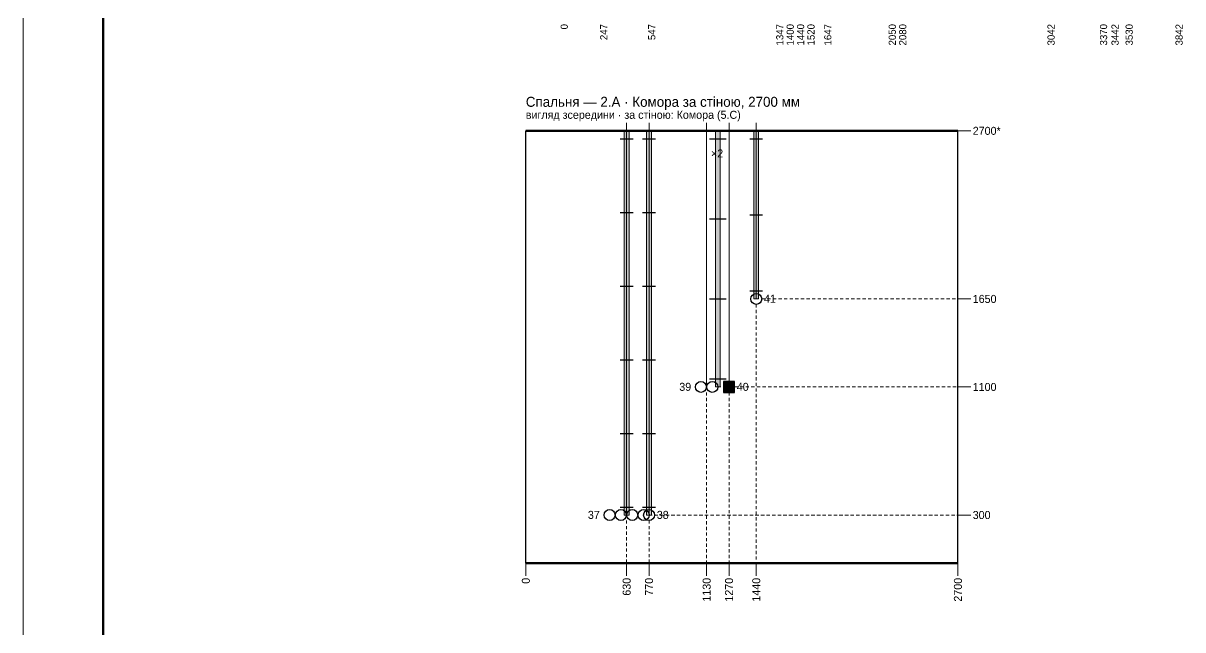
# Paper-space layout '09 Розгортки (продовження)' of a CAD drawing. Header units: millimetres. Extents: x 0 to 841, y 0 to 594.
# Drawn here: x 0 to 289.8, y 244.2 to 395.8 of the extents above; entities that cross this region are included whole.
import ezdxf
from ezdxf.enums import TextEntityAlignment as Align

# ---------------------------------------------------------------- set-up
doc = ezdxf.new("R2010")
doc.units = ezdxf.units.MM
doc.layers.add('A-SHEET', color=7, linetype='Continuous')
doc.layers.add('E-ELEV', color=7, linetype='Continuous')
doc.styles.add('PLEX_LIGHT', font='IBMPlexSans-Light.ttf')

psp = doc.layouts.new('09 Розгортки (продовження)')

# ---------------------------------------------------------------- hatches: boundary and pattern name
at = {"layer": 'E-ELEV', "true_color": 0xe4ded3}
h = psp.add_hatch(color=7, dxfattribs=at)
h.dxf.hatch_style = 1
h.paths.add_polyline_path([(150.22, 272.87), (151.42, 272.87), (151.42, 368.87), (150.22, 368.87)])
at = {"layer": 'E-ELEV', "true_color": 0xcfe3f3}
h = psp.add_hatch(color=7, dxfattribs=at)
h.dxf.hatch_style = 1
h.paths.add_polyline_path([(155.82, 272.87), (157.02, 272.87), (157.02, 368.87), (155.82, 368.87)])
at = {"layer": 'E-ELEV', "true_color": 0xe4ded3}
h = psp.add_hatch(color=7, dxfattribs=at)
h.dxf.hatch_style = 1
h.paths.add_polyline_path([(173.02, 304.87), (174.22, 304.87), (174.22, 368.87), (173.02, 368.87)])
h = psp.add_hatch(color=7, dxfattribs=at)
h.dxf.hatch_style = 1
h.paths.add_polyline_path([(182.62, 326.87), (183.82, 326.87), (183.82, 368.87), (182.62, 368.87)])
at = {"layer": 'E-ELEV', "true_color": 0xffffff}
h = psp.add_hatch(color=7, dxfattribs=at)
h.dxf.hatch_style = 1
h.paths.add_polyline_path([(175.06, 303.51), (177.78, 303.51), (177.78, 306.23), (175.06, 306.23)])

# ---------------------------------------------------------------- linework, layer by layer
at = {"layer": 'A-SHEET', "lineweight": 18}
psp.add_line((0, 594), (0, 0), dxfattribs=at)
at = {"layer": 'A-SHEET', "lineweight": 50}
psp.add_line((20, 589), (20, 5), dxfattribs=at)
at = {"layer": 'E-ELEV', "lineweight": 50, "true_color": 0x29251f}
for p, q in [((125.62, 368.87), (233.62, 368.87)), ((125.62, 260.87), (233.62, 260.87))]:
    psp.add_line(p, q, dxfattribs=at)
at = {"layer": 'E-ELEV', "lineweight": 25, "true_color": 0x29251f}
for p, q in [((125.62, 260.87), (125.62, 368.87)), ((233.62, 260.87), (233.62, 368.87))]:
    psp.add_line(p, q, dxfattribs=at)
at = {"layer": 'E-ELEV', "lineweight": 15, "true_color": 0x76b7b2}
for p, q in [((150.82, 272.87), (150.82, 370.87)), ((170.82, 304.87), (170.82, 370.87))]:
    psp.add_line(p, q, dxfattribs=at)
at = {"layer": 'E-ELEV', "lineweight": 15, "true_color": 0x29251f}
psp.add_line((156.42, 272.87), (156.42, 370.87), dxfattribs=at)
at = {"layer": 'E-ELEV', "lineweight": 15, "true_color": 0xd4a72c}
for p, q in [((176.42, 304.87), (176.42, 370.87)), ((183.22, 326.87), (183.22, 370.87))]:
    psp.add_line(p, q, dxfattribs=at)
at = {"layer": 'E-ELEV', "lineweight": 13, "true_color": 0x29251f}
for p, q in [((233.62, 368.87), (234.82, 368.87)), ((234.82, 368.87), (236.82, 368.87)), ((233.62, 326.87), (234.82, 326.87)), ((234.82, 326.87), (236.82, 326.87)), ((233.62, 304.87), (234.82, 304.87)), ((234.82, 304.87), (236.82, 304.87)), ((233.62, 272.87), (234.82, 272.87)), ((234.82, 272.87), (236.82, 272.87)), ((125.62, 260.87), (125.62, 259.67)), ((150.82, 260.87), (150.82, 259.67)), ((156.42, 260.87), (156.42, 259.67)), ((170.82, 260.87), (170.82, 259.67)), ((176.42, 260.87), (176.42, 259.67)), ((183.22, 260.87), (183.22, 259.67)), ((233.62, 260.87), (233.62, 259.67)), ((125.62, 259.67), (125.62, 257.67)), ((150.82, 259.67), (150.82, 257.67)), ((156.42, 259.67), (156.42, 257.67)), ((170.82, 259.67), (170.82, 257.67)), ((176.42, 259.67), (176.42, 257.67)), ((183.22, 259.67), (183.22, 257.67)), ((233.62, 259.67), (233.62, 257.67))]:
    psp.add_line(p, q, dxfattribs=at)
at = {"layer": 'E-ELEV', "lineweight": 25, "true_color": 0x29251f, "transparency": 33554559}
for p, q in [((149.22, 366.87), (152.42, 366.87)), ((154.82, 366.87), (158.02, 366.87)), ((171.57, 366.87), (175.67, 366.87)), ((181.62, 366.87), (184.82, 366.87)), ((149.22, 348.47), (152.42, 348.47)), ((154.82, 348.47), (158.02, 348.47)), ((181.62, 347.87), (184.82, 347.87)), ((171.57, 346.87), (175.67, 346.87)), ((149.22, 330.07), (152.42, 330.07)), ((154.82, 330.07), (158.02, 330.07)), ((181.62, 328.87), (184.82, 328.87)), ((171.57, 326.87), (175.67, 326.87)), ((149.22, 311.67), (152.42, 311.67)), ((154.82, 311.67), (158.02, 311.67)), ((171.57, 306.87), (175.67, 306.87)), ((149.22, 293.27), (152.42, 293.27)), ((154.82, 293.27), (158.02, 293.27)), ((149.22, 274.87), (152.42, 274.87)), ((154.82, 274.87), (158.02, 274.87))]:
    psp.add_line(p, q, dxfattribs=at)
at = {"layer": 'E-ELEV', "lineweight": 13, "true_color": 0x9a9288}
for p, q in [((183.22, 325.51), (183.22, 324.71)), ((184.58, 326.87), (185.38, 326.87)), ((185.98, 326.87), (186.78, 326.87)), ((187.38, 326.87), (188.18, 326.87)), ((188.78, 326.87), (189.58, 326.87)), ((190.18, 326.87), (190.98, 326.87)), ((191.58, 326.87), (192.38, 326.87)), ((192.98, 326.87), (193.78, 326.87)), ((194.38, 326.87), (195.18, 326.87)), ((195.78, 326.87), (196.58, 326.87)), ((197.18, 326.87), (197.98, 326.87)), ((198.58, 326.87), (199.38, 326.87)), ((199.98, 326.87), (200.78, 326.87)), ((201.38, 326.87), (202.18, 326.87)), ((202.78, 326.87), (203.58, 326.87)), ((204.18, 326.87), (204.98, 326.87)), ((205.58, 326.87), (206.38, 326.87)), ((206.98, 326.87), (207.78, 326.87)), ((208.38, 326.87), (209.18, 326.87)), ((209.78, 326.87), (210.58, 326.87)), ((211.18, 326.87), (211.98, 326.87)), ((212.58, 326.87), (213.38, 326.87)), ((213.98, 326.87), (214.78, 326.87)), ((215.38, 326.87), (216.18, 326.87)), ((216.78, 326.87), (217.58, 326.87)), ((218.18, 326.87), (218.98, 326.87)), ((219.58, 326.87), (220.38, 326.87)), ((220.98, 326.87), (221.78, 326.87)), ((222.38, 326.87), (223.18, 326.87)), ((223.78, 326.87), (224.58, 326.87)), ((225.18, 326.87), (225.98, 326.87)), ((226.58, 326.87), (227.38, 326.87)), ((227.98, 326.87), (228.78, 326.87)), ((229.38, 326.87), (230.18, 326.87)), ((230.78, 326.87), (231.58, 326.87)), ((232.18, 326.87), (232.98, 326.87)), ((233.58, 326.87), (233.62, 326.87)), ((183.22, 324.11), (183.22, 323.31)), ((183.22, 322.71), (183.22, 321.91)), ((183.22, 321.31), (183.22, 320.51)), ((183.22, 319.91), (183.22, 319.11)), ((183.22, 318.51), (183.22, 317.71)), ((183.22, 317.11), (183.22, 316.31)), ((183.22, 315.71), (183.22, 314.91)), ((183.22, 314.31), (183.22, 313.51)), ((183.22, 312.91), (183.22, 312.11)), ((183.22, 311.51), (183.22, 310.71)), ((183.22, 310.11), (183.22, 309.31)), ((183.22, 308.71), (183.22, 307.91)), ((183.22, 307.31), (183.22, 306.51)), ((173.6, 304.87), (174.4, 304.87)), ((175, 304.87), (175.8, 304.87)), ((176.4, 304.87), (177.2, 304.87)), ((177.78, 304.87), (178.58, 304.87)), ((177.8, 304.87), (178.6, 304.87)), ((179.18, 304.87), (179.98, 304.87)), ((179.2, 304.87), (180, 304.87)), ((180.58, 304.87), (181.38, 304.87)), ((180.6, 304.87), (181.4, 304.87)), ((181.98, 304.87), (182.78, 304.87)), ((182, 304.87), (182.8, 304.87)), ((183.22, 305.91), (183.22, 305.11)), ((183.22, 304.51), (183.22, 303.71)), ((183.38, 304.87), (184.18, 304.87)), ((183.4, 304.87), (184.2, 304.87)), ((184.78, 304.87), (185.58, 304.87)), ((184.8, 304.87), (185.6, 304.87)), ((186.18, 304.87), (186.98, 304.87)), ((186.2, 304.87), (187, 304.87)), ((187.58, 304.87), (188.38, 304.87)), ((187.6, 304.87), (188.4, 304.87)), ((188.98, 304.87), (189.78, 304.87)), ((189, 304.87), (189.8, 304.87)), ((190.38, 304.87), (191.18, 304.87)), ((190.4, 304.87), (191.2, 304.87)), ((191.78, 304.87), (192.58, 304.87)), ((191.8, 304.87), (192.6, 304.87)), ((193.18, 304.87), (193.98, 304.87)), ((193.2, 304.87), (194, 304.87)), ((194.58, 304.87), (195.38, 304.87)), ((194.6, 304.87), (195.4, 304.87)), ((195.98, 304.87), (196.78, 304.87)), ((196, 304.87), (196.8, 304.87)), ((197.38, 304.87), (198.18, 304.87)), ((197.4, 304.87), (198.2, 304.87)), ((198.78, 304.87), (199.58, 304.87)), ((198.8, 304.87), (199.6, 304.87)), ((200.18, 304.87), (200.98, 304.87)), ((200.2, 304.87), (201, 304.87)), ((201.58, 304.87), (202.38, 304.87)), ((201.6, 304.87), (202.4, 304.87)), ((202.98, 304.87), (203.78, 304.87)), ((203, 304.87), (203.8, 304.87)), ((204.38, 304.87), (205.18, 304.87)), ((204.4, 304.87), (205.2, 304.87)), ((205.78, 304.87), (206.58, 304.87)), ((205.8, 304.87), (206.6, 304.87)), ((207.18, 304.87), (207.98, 304.87)), ((207.2, 304.87), (208, 304.87)), ((208.58, 304.87), (209.38, 304.87)), ((208.6, 304.87), (209.4, 304.87)), ((209.98, 304.87), (210.78, 304.87)), ((210, 304.87), (210.8, 304.87)), ((211.38, 304.87), (212.18, 304.87)), ((211.4, 304.87), (212.2, 304.87)), ((212.78, 304.87), (213.58, 304.87)), ((212.8, 304.87), (213.6, 304.87)), ((214.18, 304.87), (214.98, 304.87)), ((214.2, 304.87), (215, 304.87)), ((215.58, 304.87), (216.38, 304.87)), ((215.6, 304.87), (216.4, 304.87)), ((216.98, 304.87), (217.78, 304.87)), ((217, 304.87), (217.8, 304.87)), ((218.38, 304.87), (219.18, 304.87)), ((218.4, 304.87), (219.2, 304.87)), ((219.78, 304.87), (220.58, 304.87)), ((219.8, 304.87), (220.6, 304.87)), ((221.18, 304.87), (221.98, 304.87)), ((221.2, 304.87), (222, 304.87)), ((222.58, 304.87), (223.38, 304.87)), ((222.6, 304.87), (223.4, 304.87)), ((223.98, 304.87), (224.78, 304.87)), ((224, 304.87), (224.8, 304.87)), ((225.38, 304.87), (226.18, 304.87)), ((225.4, 304.87), (226.2, 304.87)), ((226.78, 304.87), (227.58, 304.87)), ((226.8, 304.87), (227.6, 304.87)), ((228.18, 304.87), (228.98, 304.87)), ((228.2, 304.87), (229, 304.87)), ((229.58, 304.87), (230.38, 304.87)), ((229.6, 304.87), (230.4, 304.87)), ((230.98, 304.87), (231.78, 304.87)), ((231, 304.87), (231.8, 304.87)), ((232.38, 304.87), (233.18, 304.87)), ((232.4, 304.87), (233.2, 304.87)), ((170.82, 303.51), (170.82, 302.71)), ((170.82, 302.11), (170.82, 301.31)), ((176.42, 303.51), (176.42, 302.71)), ((176.42, 302.11), (176.42, 301.31)), ((183.22, 303.11), (183.22, 302.31)), ((183.22, 301.71), (183.22, 300.91)), ((170.82, 300.71), (170.82, 299.91)), ((170.82, 299.31), (170.82, 298.51)), ((176.42, 300.71), (176.42, 299.91)), ((176.42, 299.31), (176.42, 298.51)), ((183.22, 300.31), (183.22, 299.51)), ((183.22, 298.91), (183.22, 298.11)), ((170.82, 297.91), (170.82, 297.11)), ((170.82, 296.51), (170.82, 295.71)), ((176.42, 297.91), (176.42, 297.11)), ((176.42, 296.51), (176.42, 295.71)), ((183.22, 297.51), (183.22, 296.71)), ((183.22, 296.11), (183.22, 295.31)), ((170.82, 295.11), (170.82, 294.31)), ((170.82, 293.71), (170.82, 292.91)), ((176.42, 295.11), (176.42, 294.31)), ((176.42, 293.71), (176.42, 292.91)), ((183.22, 294.71), (183.22, 293.91)), ((183.22, 293.31), (183.22, 292.51)), ((170.82, 292.31), (170.82, 291.51)), ((170.82, 290.91), (170.82, 290.11)), ((176.42, 292.31), (176.42, 291.51)), ((176.42, 290.91), (176.42, 290.11)), ((183.22, 291.91), (183.22, 291.11)), ((183.22, 290.51), (183.22, 289.71)), ((170.82, 289.51), (170.82, 288.71)), ((170.82, 288.11), (170.82, 287.31)), ((176.42, 289.51), (176.42, 288.71)), ((176.42, 288.11), (176.42, 287.31)), ((183.22, 289.11), (183.22, 288.31)), ((183.22, 287.71), (183.22, 286.91)), ((170.82, 286.71), (170.82, 285.91)), ((170.82, 285.31), (170.82, 284.51)), ((176.42, 286.71), (176.42, 285.91)), ((176.42, 285.31), (176.42, 284.51)), ((183.22, 286.31), (183.22, 285.51)), ((183.22, 284.91), (183.22, 284.11)), ((170.82, 283.91), (170.82, 283.11)), ((170.82, 282.51), (170.82, 281.71)), ((176.42, 283.91), (176.42, 283.11)), ((176.42, 282.51), (176.42, 281.71)), ((183.22, 283.51), (183.22, 282.71)), ((183.22, 282.11), (183.22, 281.31)), ((170.82, 281.11), (170.82, 280.31)), ((170.82, 279.71), (170.82, 278.91)), ((170.82, 278.31), (170.82, 277.51)), ((176.42, 281.11), (176.42, 280.31)), ((176.42, 279.71), (176.42, 278.91)), ((176.42, 278.31), (176.42, 277.51)), ((183.22, 280.71), (183.22, 279.91)), ((183.22, 279.31), (183.22, 278.51)), ((170.82, 276.91), (170.82, 276.11)), ((170.82, 275.51), (170.82, 274.71)), ((176.42, 276.91), (176.42, 276.11)), ((176.42, 275.51), (176.42, 274.71)), ((183.22, 277.91), (183.22, 277.11)), ((183.22, 276.51), (183.22, 275.71)), ((156.44, 272.87), (157.24, 272.87)), ((157.78, 272.87), (158.58, 272.87)), ((157.84, 272.87), (158.64, 272.87)), ((159.18, 272.87), (159.98, 272.87)), ((159.24, 272.87), (160.04, 272.87)), ((160.58, 272.87), (161.38, 272.87)), ((160.64, 272.87), (161.44, 272.87)), ((161.98, 272.87), (162.78, 272.87)), ((162.04, 272.87), (162.84, 272.87)), ((163.38, 272.87), (164.18, 272.87)), ((163.44, 272.87), (164.24, 272.87)), ((164.78, 272.87), (165.58, 272.87)), ((164.84, 272.87), (165.64, 272.87)), ((166.18, 272.87), (166.98, 272.87)), ((166.24, 272.87), (167.04, 272.87)), ((167.58, 272.87), (168.38, 272.87)), ((167.64, 272.87), (168.44, 272.87)), ((168.98, 272.87), (169.78, 272.87)), ((169.04, 272.87), (169.84, 272.87)), ((170.38, 272.87), (171.18, 272.87)), ((170.44, 272.87), (171.24, 272.87)), ((170.82, 274.11), (170.82, 273.31)), ((170.82, 272.71), (170.82, 271.91)), ((171.78, 272.87), (172.58, 272.87)), ((171.84, 272.87), (172.64, 272.87)), ((173.18, 272.87), (173.98, 272.87)), ((173.24, 272.87), (174.04, 272.87)), ((174.58, 272.87), (175.38, 272.87)), ((174.64, 272.87), (175.44, 272.87)), ((175.98, 272.87), (176.78, 272.87)), ((176.04, 272.87), (176.84, 272.87)), ((176.42, 274.11), (176.42, 273.31)), ((176.42, 272.71), (176.42, 271.91)), ((177.38, 272.87), (178.18, 272.87)), ((177.44, 272.87), (178.24, 272.87)), ((178.78, 272.87), (179.58, 272.87)), ((178.84, 272.87), (179.64, 272.87)), ((180.18, 272.87), (180.98, 272.87)), ((180.24, 272.87), (181.04, 272.87)), ((181.58, 272.87), (182.38, 272.87)), ((181.64, 272.87), (182.44, 272.87)), ((182.98, 272.87), (183.78, 272.87)), ((183.04, 272.87), (183.84, 272.87)), ((183.22, 275.11), (183.22, 274.31)), ((183.22, 273.71), (183.22, 272.91)), ((184.38, 272.87), (185.18, 272.87)), ((184.44, 272.87), (185.24, 272.87)), ((185.78, 272.87), (186.58, 272.87)), ((185.84, 272.87), (186.64, 272.87)), ((187.18, 272.87), (187.98, 272.87)), ((187.24, 272.87), (188.04, 272.87)), ((188.58, 272.87), (189.38, 272.87)), ((188.64, 272.87), (189.44, 272.87)), ((189.98, 272.87), (190.78, 272.87)), ((190.04, 272.87), (190.84, 272.87)), ((191.38, 272.87), (192.18, 272.87)), ((191.44, 272.87), (192.24, 272.87)), ((192.78, 272.87), (193.58, 272.87)), ((192.84, 272.87), (193.64, 272.87)), ((194.18, 272.87), (194.98, 272.87)), ((194.24, 272.87), (195.04, 272.87)), ((195.58, 272.87), (196.38, 272.87)), ((195.64, 272.87), (196.44, 272.87)), ((196.98, 272.87), (197.78, 272.87)), ((197.04, 272.87), (197.84, 272.87)), ((198.38, 272.87), (199.18, 272.87)), ((198.44, 272.87), (199.24, 272.87)), ((199.78, 272.87), (200.58, 272.87)), ((199.84, 272.87), (200.64, 272.87)), ((201.18, 272.87), (201.98, 272.87)), ((201.24, 272.87), (202.04, 272.87)), ((202.58, 272.87), (203.38, 272.87)), ((202.64, 272.87), (203.44, 272.87)), ((203.98, 272.87), (204.78, 272.87)), ((204.04, 272.87), (204.84, 272.87)), ((205.38, 272.87), (206.18, 272.87)), ((205.44, 272.87), (206.24, 272.87)), ((206.78, 272.87), (207.58, 272.87)), ((206.84, 272.87), (207.64, 272.87)), ((208.18, 272.87), (208.98, 272.87)), ((208.24, 272.87), (209.04, 272.87)), ((209.58, 272.87), (210.38, 272.87)), ((209.64, 272.87), (210.44, 272.87)), ((210.98, 272.87), (211.78, 272.87)), ((211.04, 272.87), (211.84, 272.87)), ((212.38, 272.87), (213.18, 272.87)), ((212.44, 272.87), (213.24, 272.87)), ((213.78, 272.87), (214.58, 272.87)), ((213.84, 272.87), (214.64, 272.87)), ((215.18, 272.87), (215.98, 272.87)), ((215.24, 272.87), (216.04, 272.87)), ((216.58, 272.87), (217.38, 272.87)), ((216.64, 272.87), (217.44, 272.87)), ((217.98, 272.87), (218.78, 272.87)), ((218.04, 272.87), (218.84, 272.87)), ((219.38, 272.87), (220.18, 272.87)), ((219.44, 272.87), (220.24, 272.87)), ((220.78, 272.87), (221.58, 272.87)), ((220.84, 272.87), (221.64, 272.87)), ((222.18, 272.87), (222.98, 272.87)), ((222.24, 272.87), (223.04, 272.87)), ((223.58, 272.87), (224.38, 272.87)), ((223.64, 272.87), (224.44, 272.87)), ((224.98, 272.87), (225.78, 272.87)), ((225.04, 272.87), (225.84, 272.87)), ((226.38, 272.87), (227.18, 272.87)), ((226.44, 272.87), (227.24, 272.87)), ((227.78, 272.87), (228.58, 272.87)), ((227.84, 272.87), (228.64, 272.87)), ((229.18, 272.87), (229.98, 272.87)), ((229.24, 272.87), (230.04, 272.87)), ((230.58, 272.87), (231.38, 272.87)), ((230.64, 272.87), (231.44, 272.87)), ((231.98, 272.87), (232.78, 272.87)), ((232.04, 272.87), (232.84, 272.87)), ((233.38, 272.87), (233.62, 272.87)), ((233.44, 272.87), (233.62, 272.87)), ((150.82, 271.51), (150.82, 270.71)), ((150.82, 270.11), (150.82, 269.31)), ((156.42, 271.51), (156.42, 270.71)), ((156.42, 270.11), (156.42, 269.31)), ((170.82, 271.31), (170.82, 270.51)), ((170.82, 269.91), (170.82, 269.11)), ((176.42, 271.31), (176.42, 270.51)), ((176.42, 269.91), (176.42, 269.11)), ((183.22, 272.31), (183.22, 271.51)), ((183.22, 270.91), (183.22, 270.11)), ((150.82, 268.71), (150.82, 267.91)), ((150.82, 267.31), (150.82, 266.51)), ((156.42, 268.71), (156.42, 267.91)), ((156.42, 267.31), (156.42, 266.51)), ((170.82, 268.51), (170.82, 267.71)), ((170.82, 267.11), (170.82, 266.31)), ((176.42, 268.51), (176.42, 267.71)), ((176.42, 267.11), (176.42, 266.31)), ((183.22, 269.51), (183.22, 268.71)), ((183.22, 268.11), (183.22, 267.31)), ((183.22, 266.71), (183.22, 265.91)), ((150.82, 265.91), (150.82, 265.11)), ((150.82, 264.51), (150.82, 263.71)), ((156.42, 265.91), (156.42, 265.11)), ((156.42, 264.51), (156.42, 263.71)), ((170.82, 265.71), (170.82, 264.91)), ((170.82, 264.31), (170.82, 263.51)), ((176.42, 265.71), (176.42, 264.91)), ((176.42, 264.31), (176.42, 263.51)), ((183.22, 265.31), (183.22, 264.51)), ((183.22, 263.91), (183.22, 263.11)), ((150.82, 263.11), (150.82, 262.31)), ((150.82, 261.71), (150.82, 260.91)), ((156.42, 263.11), (156.42, 262.31)), ((156.42, 261.71), (156.42, 260.91)), ((170.82, 262.91), (170.82, 262.11)), ((170.82, 261.51), (170.82, 260.87)), ((176.42, 262.91), (176.42, 262.11)), ((176.42, 261.51), (176.42, 260.87)), ((183.22, 262.51), (183.22, 261.71)), ((183.22, 261.11), (183.22, 260.87))]:
    psp.add_line(p, q, dxfattribs=at)
for points in [[(150.22, 272.87), (151.42, 272.87), (151.42, 368.87), (150.22, 368.87)], [(155.82, 272.87), (157.02, 272.87), (157.02, 368.87), (155.82, 368.87)], [(173.02, 304.87), (174.22, 304.87), (174.22, 368.87), (173.02, 368.87)], [(182.62, 326.87), (183.82, 326.87), (183.82, 368.87), (182.62, 368.87)]]:
    psp.add_lwpolyline(points, close=True, dxfattribs=at)
at = {"layer": 'E-ELEV', "lineweight": 25, "true_color": 0x29251f}
psp.add_lwpolyline([(175.06, 303.51), (177.78, 303.51), (177.78, 306.23), (175.06, 306.23)], close=True, dxfattribs=at)
for centre in [(183.22, 326.87), (169.4, 304.87), (172.24, 304.87), (146.56, 272.87), (149.4, 272.87), (152.24, 272.87), (155.08, 272.87)]:
    psp.add_circle(centre, 1.36, dxfattribs=at)
at = {"layer": 'E-ELEV', "lineweight": 25, "true_color": 0x1f6fb2}
psp.add_circle((156.42, 272.87), 1.36, dxfattribs=at)

# ---------------------------------------------------------------- texts
at = {"layer": 'E-ELEV', "true_color": 0x29251f, "style": 'PLEX_LIGHT'}
for s, height, p in [('0', 1.8, (135.22, 395.56)), ('247', 1.8, (145.1, 395.56)), ('547', 1.8, (157.1, 395.56)), ('1347', 1.8, (189.1, 395.56)), ('1400', 1.8, (191.7, 395.56)), ('1440', 1.8, (194.3, 395.56)), ('1520', 1.8, (196.9, 395.56)), ('1647', 1.8, (201.1, 395.56)), ('2050', 1.8, (217.22, 395.56)), ('2080', 1.8, (219.82, 395.56)), ('3042', 1.8, (256.9, 395.56)), ('3370', 1.8, (270.02, 395.56)), ('3442', 1.8, (272.9, 395.56)), ('3530', 1.8, (276.42, 395.56)), ('3842', 1.8, (288.9, 395.56)), ('0', 2, (125.62, 257.17)), ('630', 2, (150.82, 257.17)), ('770', 2, (156.42, 257.17)), ('1130', 2, (170.82, 257.17)), ('1270', 2, (176.42, 257.17)), ('1440', 2, (183.22, 257.17)), ('2700', 2, (233.62, 257.17))]:
    psp.add_text(s, height=height, rotation=90, dxfattribs=at).set_placement(p, align=Align.MIDDLE_RIGHT)
for s, height, p in [('Спальня — 2.A · Комора за стіною, 2700 мм', 2.5, (125.62, 376.12)), ('вигляд зсередини · за стіною: Комора (5.C)', 2, (125.62, 372.87)), ('2700*', 2, (237.32, 368.87)), ('×2', 2, (171.91, 363.22)), ('41', 2, (185.16, 326.9)), ('1650', 2, (237.32, 326.87)), ('39', 2, (163.98, 304.9)), ('40', 2, (178.36, 304.9)), ('1100', 2, (237.32, 304.87)), ('37', 2, (141.14, 272.9)), ('38', 2, (158.36, 272.9)), ('300', 2, (237.32, 272.87))]:
    psp.add_text(s, height=height, dxfattribs=at).set_placement(p, align=Align.MIDDLE_LEFT)

doc.saveas('drawing.dxf')
